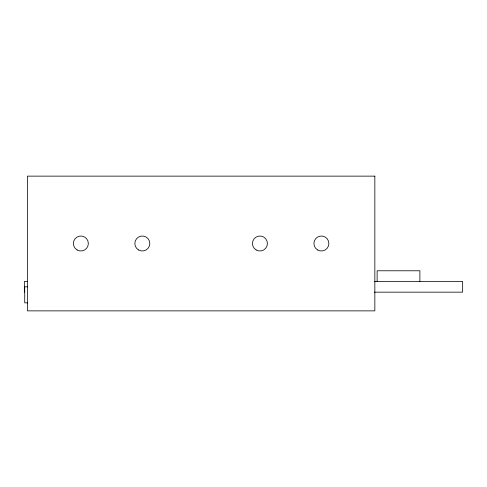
<?xml version="1.0" encoding="UTF-8"?>
<svg xmlns="http://www.w3.org/2000/svg" width="487" height="487" viewBox="0 0 487 487"><rect width="100%" height="100%" fill="white"/><g stroke="black" fill="none" stroke-linecap="round" stroke-linejoin="round"><path stroke-width="0.73" d="M27.382 281.468L24.35 281.468L24.35 292.157M374.4 281.468L462.65 281.468L462.65 292.157L374.4 292.157M27.753 286.813L24.715 286.813L24.715 302.847L27.753 302.847M419.891 281.468L419.891 270.778L377.127 270.778L377.127 281.468M374.844 176.136L27.412 176.136L27.412 310.864L374.844 310.864L374.844 176.136M317.652 249.983A7.482 7.482 0 0 0 328.877 243.5A7.482 7.482 0 0 0 317.652 237.017A7.482 7.482 0 0 0 317.652 249.983M256.18 249.983A7.482 7.482 0 0 0 267.406 243.5A7.482 7.482 0 0 0 256.18 237.017A7.482 7.482 0 0 0 256.18 249.983M77.123 249.983A7.482 7.482 0 0 0 88.348 243.5A7.482 7.482 0 0 0 77.123 237.017A7.482 7.482 0 0 0 77.123 249.983M138.588 249.983A7.482 7.482 0 0 0 149.813 243.5A7.482 7.482 0 0 0 138.588 237.017A7.482 7.482 0 0 0 138.588 249.983"/></g></svg>
